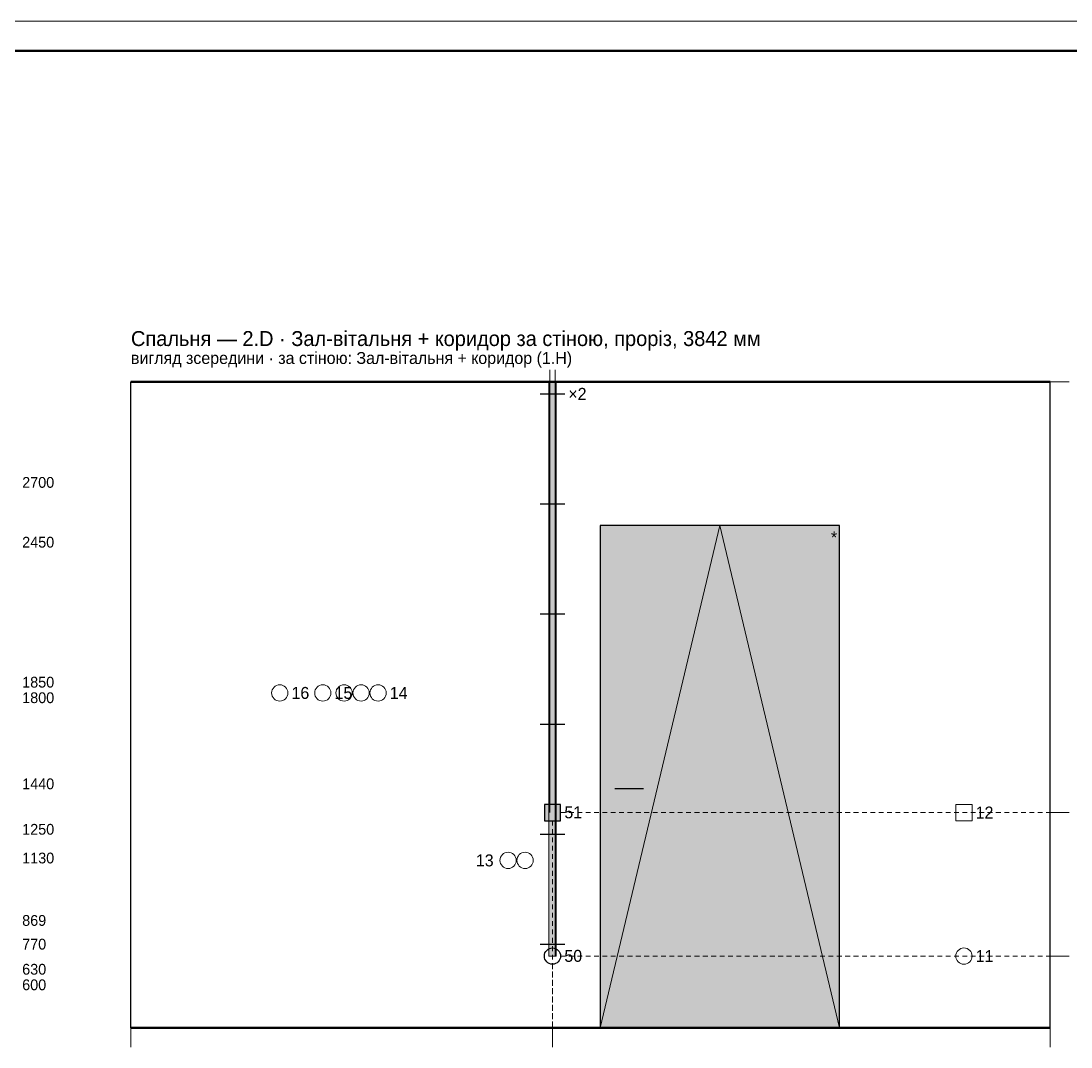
# Paper-space layout '09 Розгортки (продовження)' of a CAD drawing. Header units: millimetres. Extents: x 0 to 841, y 0 to 594.
# Drawn here: x 305.2 to 480.8, y 422.5 to 594 of the extents above; entities that cross this region are included whole.
import ezdxf
from ezdxf.enums import TextEntityAlignment as Align

# ---------------------------------------------------------------- set-up
doc = ezdxf.new("R2010")
doc.units = ezdxf.units.MM
doc.layers.add('A-SHEET', color=7, linetype='Continuous')
doc.layers.add('E-ELEV', color=7, linetype='Continuous')
doc.styles.add('PLEX_LIGHT', font='IBMPlexSans-Light.ttf')

psp = doc.layouts.new('09 Розгортки (продовження)')

# ---------------------------------------------------------------- hatches: boundary and pattern name
at = {"layer": 'E-ELEV', "true_color": 0xe4ded3}
h = psp.add_hatch(color=7, dxfattribs=at)
h.dxf.hatch_style = 1
h.paths.add_polyline_path([(393.47, 437.66), (394.67, 437.66), (394.67, 533.66), (393.47, 533.66)])
at = {"layer": 'E-ELEV', "true_color": 0xffffff}
h = psp.add_hatch(color=7, dxfattribs=at)
h.dxf.hatch_style = 1
h.paths.add_polyline_path([(402.07, 425.66), (442.07, 425.66), (442.07, 509.66), (402.07, 509.66)])
h = psp.add_hatch(color=7, dxfattribs=at)
h.dxf.hatch_style = 1
h.paths.add_polyline_path([(392.71, 460.3), (395.43, 460.3), (395.43, 463.02), (392.71, 463.02)])

# ---------------------------------------------------------------- linework, layer by layer
at = {"layer": 'A-SHEET', "lineweight": 18}
psp.add_line((841, 594), (0, 594), dxfattribs=at)
at = {"layer": 'A-SHEET', "lineweight": 50}
psp.add_line((836, 589), (20, 589), dxfattribs=at)
at = {"layer": 'E-ELEV', "lineweight": 15, "true_color": 0xd4a72c}
psp.add_line((393.62, 461.66), (393.62, 535.66), dxfattribs=at)
at = {"layer": 'E-ELEV', "lineweight": 15, "true_color": 0x76b7b2}
psp.add_line((394.52, 437.66), (394.52, 535.66), dxfattribs=at)
at = {"layer": 'E-ELEV', "lineweight": 50, "true_color": 0x29251f}
for p, q in [((323.59, 533.66), (477.27, 533.66)), ((323.59, 425.66), (477.27, 425.66))]:
    psp.add_line(p, q, dxfattribs=at)
at = {"layer": 'E-ELEV', "lineweight": 25, "true_color": 0x29251f}
for p, q in [((323.59, 425.66), (323.59, 533.66)), ((477.27, 425.66), (477.27, 533.66)), ((404.47, 465.66), (409.27, 465.66))]:
    psp.add_line(p, q, dxfattribs=at)
at = {"layer": 'E-ELEV', "lineweight": 13, "true_color": 0x29251f}
for p, q in [((477.27, 533.66), (478.47, 533.66)), ((478.47, 533.66), (480.47, 533.66)), ((477.27, 461.66), (478.47, 461.66)), ((478.47, 461.66), (480.47, 461.66)), ((477.27, 437.66), (478.47, 437.66)), ((478.47, 437.66), (480.47, 437.66)), ((323.59, 425.66), (323.59, 424.46)), ((394.07, 425.66), (394.07, 424.46)), ((477.27, 425.66), (477.27, 424.46)), ((323.59, 424.46), (323.59, 422.46)), ((394.07, 424.46), (394.07, 422.46)), ((477.27, 424.46), (477.27, 422.46))]:
    psp.add_line(p, q, dxfattribs=at)
at = {"layer": 'E-ELEV', "lineweight": 25, "true_color": 0x29251f, "transparency": 33554559}
for p, q in [((392.02, 531.66), (396.12, 531.66)), ((392.02, 513.26), (396.12, 513.26)), ((392.02, 494.86), (396.12, 494.86)), ((392.02, 476.46), (396.12, 476.46)), ((392.02, 458.06), (396.12, 458.06)), ((392.02, 439.66), (396.12, 439.66))]:
    psp.add_line(p, q, dxfattribs=at)
at = {"layer": 'E-ELEV', "lineweight": 13, "true_color": 0xd9d3c8}
for p in [(402.07, 425.66), (442.07, 425.66)]:
    psp.add_line(p, (422.07, 509.66), dxfattribs=at)
at = {"layer": 'E-ELEV', "lineweight": 13, "true_color": 0x9a9288}
for p, q in [((394.07, 460.3), (394.07, 459.5)), ((395.43, 461.66), (396.23, 461.66)), ((396.83, 461.66), (397.63, 461.66)), ((398.23, 461.66), (399.03, 461.66)), ((399.63, 461.66), (400.43, 461.66)), ((401.03, 461.66), (401.83, 461.66)), ((402.43, 461.66), (403.23, 461.66)), ((403.83, 461.66), (404.63, 461.66)), ((405.23, 461.66), (406.03, 461.66)), ((406.63, 461.66), (407.43, 461.66)), ((408.03, 461.66), (408.83, 461.66)), ((409.43, 461.66), (410.23, 461.66)), ((410.83, 461.66), (411.63, 461.66)), ((412.23, 461.66), (413.03, 461.66)), ((413.63, 461.66), (414.43, 461.66)), ((415.03, 461.66), (415.83, 461.66)), ((416.43, 461.66), (417.23, 461.66)), ((417.83, 461.66), (418.63, 461.66)), ((419.23, 461.66), (420.03, 461.66)), ((420.63, 461.66), (421.43, 461.66)), ((422.03, 461.66), (422.83, 461.66)), ((423.43, 461.66), (424.23, 461.66)), ((424.83, 461.66), (425.63, 461.66)), ((426.23, 461.66), (427.03, 461.66)), ((427.63, 461.66), (428.43, 461.66)), ((429.03, 461.66), (429.83, 461.66)), ((430.43, 461.66), (431.23, 461.66)), ((431.83, 461.66), (432.63, 461.66)), ((433.23, 461.66), (434.03, 461.66)), ((434.63, 461.66), (435.43, 461.66)), ((436.03, 461.66), (436.83, 461.66)), ((437.43, 461.66), (438.23, 461.66)), ((438.83, 461.66), (439.63, 461.66)), ((440.23, 461.66), (441.03, 461.66)), ((441.63, 461.66), (442.43, 461.66)), ((443.03, 461.66), (443.83, 461.66)), ((444.43, 461.66), (445.23, 461.66)), ((445.83, 461.66), (446.63, 461.66)), ((447.23, 461.66), (448.03, 461.66)), ((448.63, 461.66), (449.43, 461.66)), ((450.03, 461.66), (450.83, 461.66)), ((451.43, 461.66), (452.23, 461.66)), ((452.83, 461.66), (453.63, 461.66)), ((454.23, 461.66), (455.03, 461.66)), ((455.63, 461.66), (456.43, 461.66)), ((457.03, 461.66), (457.83, 461.66)), ((458.43, 461.66), (459.23, 461.66)), ((459.83, 461.66), (460.63, 461.66)), ((461.23, 461.66), (462.03, 461.66)), ((462.63, 461.66), (463.43, 461.66)), ((464.03, 461.66), (464.83, 461.66)), ((465.43, 461.66), (466.23, 461.66)), ((466.83, 461.66), (467.63, 461.66)), ((468.23, 461.66), (469.03, 461.66)), ((469.63, 461.66), (470.43, 461.66)), ((471.03, 461.66), (471.83, 461.66)), ((472.43, 461.66), (473.23, 461.66)), ((473.83, 461.66), (474.63, 461.66)), ((475.23, 461.66), (476.03, 461.66)), ((476.63, 461.66), (477.27, 461.66)), ((394.07, 458.9), (394.07, 458.1)), ((394.07, 457.5), (394.07, 456.7)), ((394.07, 456.1), (394.07, 455.3)), ((394.07, 454.7), (394.07, 453.9)), ((394.07, 453.3), (394.07, 452.5)), ((394.07, 451.9), (394.07, 451.1)), ((394.07, 450.5), (394.07, 449.7)), ((394.07, 449.1), (394.07, 448.3)), ((394.07, 447.7), (394.07, 446.9)), ((394.07, 446.3), (394.07, 445.5)), ((394.07, 444.9), (394.07, 444.1)), ((394.07, 443.5), (394.07, 442.7)), ((394.07, 442.1), (394.07, 441.3)), ((394.07, 440.7), (394.07, 439.9)), ((394.07, 439.3), (394.07, 438.5)), ((394.07, 437.9), (394.07, 437.1)), ((395.43, 437.66), (396.23, 437.66)), ((396.83, 437.66), (397.63, 437.66)), ((398.23, 437.66), (399.03, 437.66)), ((399.63, 437.66), (400.43, 437.66)), ((401.03, 437.66), (401.83, 437.66)), ((402.43, 437.66), (403.23, 437.66)), ((403.83, 437.66), (404.63, 437.66)), ((405.23, 437.66), (406.03, 437.66)), ((406.63, 437.66), (407.43, 437.66)), ((408.03, 437.66), (408.83, 437.66)), ((409.43, 437.66), (410.23, 437.66)), ((410.83, 437.66), (411.63, 437.66)), ((412.23, 437.66), (413.03, 437.66)), ((413.63, 437.66), (414.43, 437.66)), ((415.03, 437.66), (415.83, 437.66)), ((416.43, 437.66), (417.23, 437.66)), ((417.83, 437.66), (418.63, 437.66)), ((419.23, 437.66), (420.03, 437.66)), ((420.63, 437.66), (421.43, 437.66)), ((422.03, 437.66), (422.83, 437.66)), ((423.43, 437.66), (424.23, 437.66)), ((424.83, 437.66), (425.63, 437.66)), ((426.23, 437.66), (427.03, 437.66)), ((427.63, 437.66), (428.43, 437.66)), ((429.03, 437.66), (429.83, 437.66)), ((430.43, 437.66), (431.23, 437.66)), ((431.83, 437.66), (432.63, 437.66)), ((433.23, 437.66), (434.03, 437.66)), ((434.63, 437.66), (435.43, 437.66)), ((436.03, 437.66), (436.83, 437.66)), ((437.43, 437.66), (438.23, 437.66)), ((438.83, 437.66), (439.63, 437.66)), ((440.23, 437.66), (441.03, 437.66)), ((441.63, 437.66), (442.43, 437.66)), ((443.03, 437.66), (443.83, 437.66)), ((444.43, 437.66), (445.23, 437.66)), ((445.83, 437.66), (446.63, 437.66)), ((447.23, 437.66), (448.03, 437.66)), ((448.63, 437.66), (449.43, 437.66)), ((450.03, 437.66), (450.83, 437.66)), ((451.43, 437.66), (452.23, 437.66)), ((452.83, 437.66), (453.63, 437.66)), ((454.23, 437.66), (455.03, 437.66)), ((455.63, 437.66), (456.43, 437.66)), ((457.03, 437.66), (457.83, 437.66)), ((458.43, 437.66), (459.23, 437.66)), ((459.83, 437.66), (460.63, 437.66)), ((461.23, 437.66), (462.03, 437.66)), ((462.63, 437.66), (463.43, 437.66)), ((464.03, 437.66), (464.83, 437.66)), ((465.43, 437.66), (466.23, 437.66)), ((466.83, 437.66), (467.63, 437.66)), ((468.23, 437.66), (469.03, 437.66)), ((469.63, 437.66), (470.43, 437.66)), ((471.03, 437.66), (471.83, 437.66)), ((472.43, 437.66), (473.23, 437.66)), ((473.83, 437.66), (474.63, 437.66)), ((475.23, 437.66), (476.03, 437.66)), ((476.63, 437.66), (477.27, 437.66)), ((394.07, 436.5), (394.07, 435.7)), ((394.07, 436.3), (394.07, 435.5)), ((394.07, 435.1), (394.07, 434.3)), ((394.07, 434.9), (394.07, 434.1)), ((394.07, 433.7), (394.07, 432.9)), ((394.07, 433.5), (394.07, 432.7)), ((394.07, 432.3), (394.07, 431.5)), ((394.07, 432.1), (394.07, 431.3)), ((394.07, 430.9), (394.07, 430.1)), ((394.07, 430.7), (394.07, 429.9)), ((394.07, 429.5), (394.07, 428.7)), ((394.07, 429.3), (394.07, 428.5)), ((394.07, 428.1), (394.07, 427.3)), ((394.07, 427.9), (394.07, 427.1)), ((394.07, 426.7), (394.07, 425.9)), ((394.07, 426.5), (394.07, 425.7))]:
    psp.add_line(p, q, dxfattribs=at)
psp.add_lwpolyline([(393.47, 437.66), (394.67, 437.66), (394.67, 533.66), (393.47, 533.66)], close=True, dxfattribs=at)
at = {"layer": 'E-ELEV', "lineweight": 25, "true_color": 0x9a9288}
psp.add_lwpolyline([(402.07, 425.66), (442.07, 425.66), (442.07, 509.66), (402.07, 509.66)], close=True, dxfattribs=at)
at = {"layer": 'E-ELEV', "lineweight": 25, "true_color": 0x29251f}
psp.add_lwpolyline([(392.71, 460.3), (395.43, 460.3), (395.43, 463.02), (392.71, 463.02)], close=True, dxfattribs=at)
at = {"layer": 'E-ELEV', "lineweight": 13, "true_color": 0xb0a99d}
psp.add_lwpolyline([(461.51, 460.3), (464.23, 460.3), (464.23, 463.02), (461.51, 463.02)], close=True, dxfattribs=at)
for centre in [(348.47, 481.66), (355.67, 481.66), (359.23, 481.66), (362.07, 481.66), (364.91, 481.66), (386.65, 453.66), (389.49, 453.66), (462.87, 437.66)]:
    psp.add_circle(centre, 1.36, dxfattribs=at)
at = {"layer": 'E-ELEV', "lineweight": 25, "true_color": 0x29251f}
psp.add_circle((394.07, 437.66), 1.36, dxfattribs=at)

# ---------------------------------------------------------------- texts
at = {"layer": 'E-ELEV', "true_color": 0x29251f, "style": 'PLEX_LIGHT'}
for s, height, p in [('Спальня — 2.D · Зал-вітальня + коридор за стіною, проріз, 3842 мм', 2.5, (323.59, 540.91)), ('вигляд зсередини · за стіною: Зал-вітальня + коридор (1.H)', 2, (323.59, 537.66)), ('×2', 2, (396.72, 531.66)), ('2700', 1.8, (305.4, 516.86)), ('2450', 1.8, (305.4, 506.86)), ('1850', 1.8, (305.4, 483.46)), ('1800', 1.8, (305.4, 480.86)), ('1440', 1.8, (305.4, 466.46)), ('51', 2, (396.06, 461.7)), ('1250', 1.8, (305.4, 458.86)), ('1130', 1.8, (305.4, 454.06)), ('869', 1.8, (305.4, 443.62)), ('770', 1.8, (305.4, 439.66)), ('50', 2, (396.06, 437.7)), ('630', 1.8, (305.4, 435.46)), ('600', 1.8, (305.4, 432.86))]:
    psp.add_text(s, height=height, dxfattribs=at).set_placement(p, align=Align.MIDDLE_LEFT)
psp.add_text('*', height=2, dxfattribs=at).set_placement((441.67, 507.66), align=Align.MIDDLE_RIGHT)
at = {"layer": 'E-ELEV', "true_color": 0xb0a99d, "style": 'PLEX_LIGHT'}
for s, p in [('16', (350.43, 481.66)), ('15', (357.63, 481.66)), ('14', (366.87, 481.66)), ('12', (464.83, 461.66)), ('13', (381.26, 453.66)), ('11', (464.83, 437.66))]:
    psp.add_text(s, height=2, dxfattribs=at).set_placement(p, align=Align.MIDDLE_LEFT)

doc.saveas('drawing.dxf')
